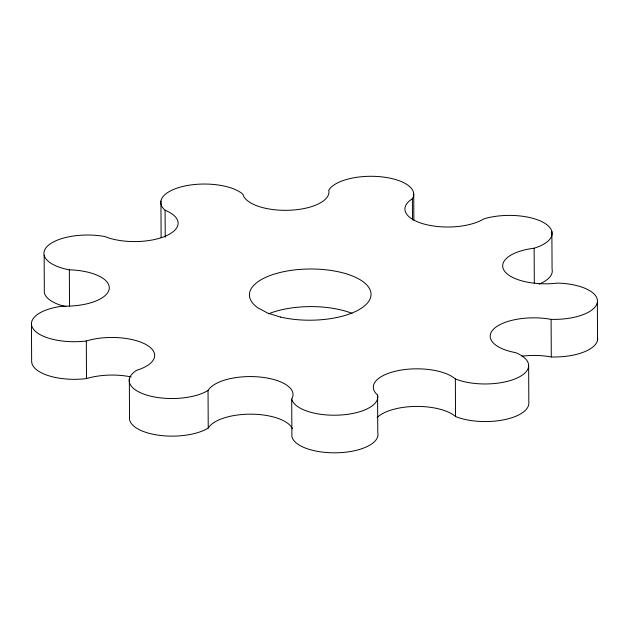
<?xml version="1.0" encoding="UTF-8"?>
<svg xmlns="http://www.w3.org/2000/svg" width="629" height="629" viewBox="0 0 629 629"><rect width="100%" height="100%" fill="white"/><g stroke="black" fill="none" stroke-linecap="round" stroke-linejoin="round"><path stroke-width="0.94" d="M165.23 237.267L165.089 210.267A43.157 18.17 -0.3 0 1 185.233 185.925A43.157 18.17 -0.3 0 1 242.849 194.157A43.157 18.17 -0.3 0 0 290.103 210.22A43.157 18.17 -0.3 0 0 328.739 190.162A43.157 18.17 -0.3 0 1 381.213 176.804A43.157 18.17 -0.3 0 1 412.396 198.764A43.157 18.17 -0.3 0 0 423.757 223.963A43.157 18.17 -0.3 0 0 483.732 218.923A43.157 18.17 -0.3 0 1 543.967 222.8A43.157 18.17 -0.3 0 1 534.131 248.211A43.157 18.17 -0.3 0 0 504.285 270.753A43.157 18.17 -0.3 0 0 557.53 283.089A43.157 18.17 -0.3 0 1 597.353 302.4L597.55 339.998M551.877 231.566L552.073 269.173A43.157 18.17 -0.3 0 1 539.147 284.096M597.353 302.4A43.157 18.17 -0.3 0 1 551.098 319.367L551.295 356.965A43.157 18.17 -0.3 0 0 521.842 356.171M534.131 248.211L534.312 282.916M528.635 365.378L528.832 402.977A43.157 18.17 -0.3 0 1 502.697 420.023A43.157 18.17 -0.3 0 1 455.545 416.532A43.157 18.17 -0.3 0 0 415.848 406.428A43.157 18.17 -0.3 0 0 377.101 417.499M165.089 210.267A43.157 18.17 -0.3 0 1 165.859 235.961A43.157 18.17 -0.3 0 1 104.831 236.551A43.157 18.17 -0.3 0 0 47.741 245.892A43.157 18.17 -0.3 0 0 69.339 269.833A43.157 18.17 -0.3 0 1 109.163 289.143A43.157 18.17 -0.3 0 1 62.908 306.111A43.157 18.17 -0.3 0 0 33.062 328.652A43.157 18.17 -0.3 0 0 86.307 340.989A43.157 18.17 -0.3 0 1 146.549 344.873A43.157 18.17 -0.3 0 1 136.705 370.277A43.157 18.17 -0.3 0 0 148.067 395.484A43.157 18.17 -0.3 0 0 208.042 390.436A43.157 18.17 -0.3 0 1 260.508 377.086A43.157 18.17 -0.3 0 1 291.699 399.038A43.157 18.17 -0.3 0 0 338.945 415.109A43.157 18.17 -0.3 0 0 377.589 395.043A43.157 18.17 -0.3 0 1 397.732 370.701A43.157 18.17 -0.3 0 1 455.349 378.933L455.545 416.532M413.725 194.047L413.858 220.079M412.396 198.764L412.506 219.969M377.589 395.043L377.785 432.65A43.157 18.17 -0.3 0 1 339.141 452.707A43.157 18.17 -0.3 0 1 291.895 436.644L291.699 399.038M208.042 390.436L208.238 428.042A43.157 18.17 -0.3 0 1 158.327 435.182A43.157 18.17 -0.3 0 1 129.535 416.791L129.338 379.193M160.93 201.044L161.118 237.683M86.307 340.989L86.503 378.595A43.157 18.17 -0.3 0 1 131.288 376.96M69.339 269.833L69.536 306.472M44.14 255.193L44.337 292.792A43.157 18.17 -0.3 0 0 65.888 306.669M31.45 323.966L31.647 361.565A43.157 18.17 -0.3 0 0 86.503 378.595M597.652 338.103A43.157 18.17 -0.3 0 1 551.295 356.965M208.238 428.042A43.157 18.17 -0.3 0 1 251.396 414.173A43.157 18.17 -0.3 0 1 292.469 428.774M268.489 313.847A60.801 25.6 -0.3 0 1 352.051 313.368M455.349 378.933A43.157 18.17 -0.3 0 0 516.385 378.344A43.157 18.17 -0.3 0 0 515.607 352.649A43.157 18.17 -0.3 0 1 494.009 328.708A43.157 18.17 -0.3 0 1 551.098 319.367M280.487 317.063L267.773 313.116L257.953 307.903A60.801 25.6 -0.3 0 1 298.901 269.495A60.801 25.6 -0.3 0 1 370.229 298.468A60.801 25.6 -0.3 0 1 280.487 317.063"/></g></svg>
